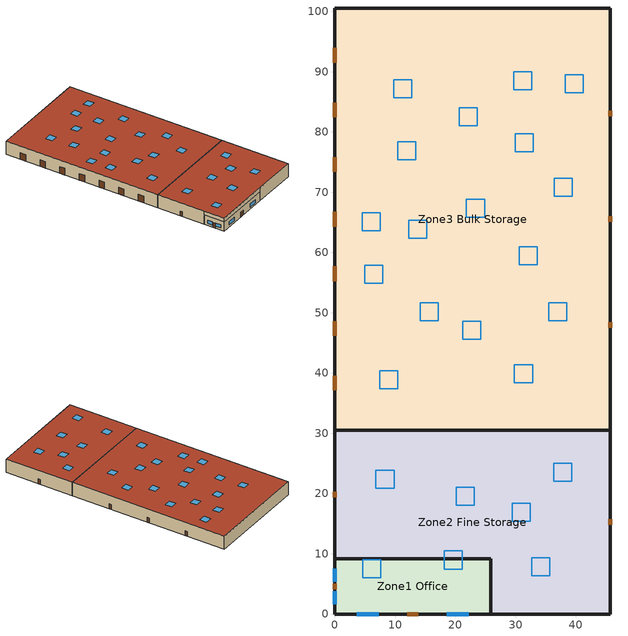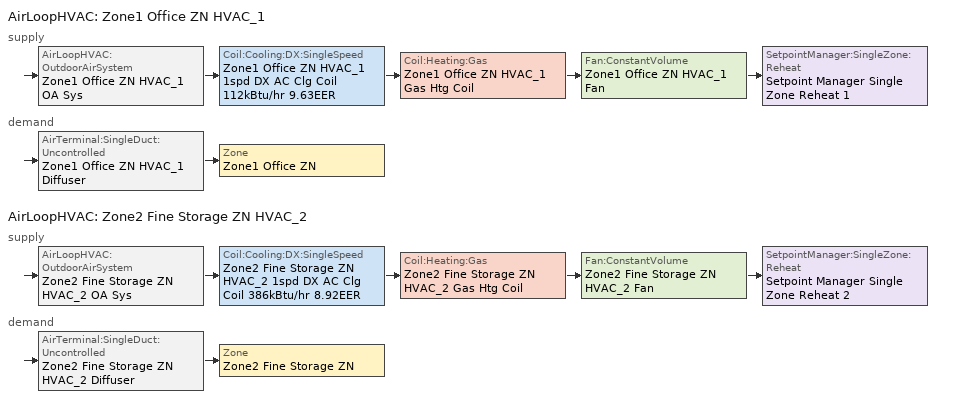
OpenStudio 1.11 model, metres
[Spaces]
Zone2 Fine Storage
 floor to Zone1 Office: 25.91,9.14 25.91,0 0,0 0,9.14 z4.27
 floor ground: 45.72,30.48 45.72,0 25.91,0 25.91,9.14 0,9.14 0,30.48 z0
 wall outside: 25.91,0 45.72,0 45.72,30.48 0,30.48 0,9.14 z0:6.1; 0,9.14 0,0 25.91,0 z4.27:6.1
 door: 0,20.27 0,19.35 / 45.72,14.78 45.72,15.7 z0:2.13
 roof outside: 45.72,0 45.72,30.48 0,30.48 0,0 z6.1
 skylight: 32.48,15.36 32.48,18.36 29.48,18.36 29.48,15.36 z6.1; 35.71,6.33 35.71,9.33 32.71,9.33 32.71,6.33 z6.1; 9.84,20.9 9.84,23.9 6.84,23.9 6.84,20.9 z6.1; 39.33,22.06 39.33,25.06 36.33,25.06 36.33,22.06 z6.1; 21.19,7.47 21.19,10.47 18.19,10.47 18.19,7.47 z6.1; 23.14,18.04 23.14,21.04 20.14,21.04 20.14,18.04 z6.1; 7.65,6.01 7.65,9.01 4.65,9.01 4.65,6.01 z6.1
Zone3 Bulk Storage
 floor ground: 45.72,100.58 45.72,30.48 0,30.48 0,100.58 z0
 wall outside: 45.72,30.48 45.72,100.58 0,100.58 0,30.48 z0:6.1
 door: 0,84.88 0,82.44 / 0,93.95 0,91.51 / 0,66.75 0,64.31 / 0,48.61 0,46.17 / 0,57.68 0,55.24 / 0,39.55 0,37.11 / 0,75.82 0,73.38 z0:3.05; 45.72,65.07 45.72,65.99 / 45.72,47.55 45.72,48.46 / 45.72,82.6 45.72,83.51 z0:2.13
 roof outside: 45.72,30.48 45.72,100.58 0,100.58 0,30.48 z6.1
 skylight: 32.72,86.99 32.72,89.99 29.72,89.99 29.72,86.99 z6.1; 10.44,37.41 10.44,40.41 7.44,40.41 7.44,37.41 z6.1; 23.68,81.02 23.68,84.02 20.68,84.02 20.68,81.02 z6.1; 12.8,85.67 12.8,88.67 9.8,88.67 9.8,85.67 z6.1; 7.94,54.89 7.94,57.89 4.94,57.89 4.94,54.89 z6.1; 24.25,45.63 24.25,48.63 21.25,48.63 21.25,45.63 z6.1; 17.16,48.64 17.16,51.64 14.16,51.64 14.16,48.64 z6.1; 32.82,38.38 32.82,41.38 29.82,41.38 29.82,38.38 z6.1; 7.55,63.6 7.55,66.6 4.55,66.6 4.55,63.6 z6.1; 38.53,48.67 38.53,51.67 35.53,51.67 35.53,48.67 z6.1; 33.6,57.93 33.6,60.93 30.6,60.93 30.6,57.93 z6.1; 24.85,65.88 24.85,68.88 21.85,68.88 21.85,65.88 z6.1; 39.41,69.36 39.41,72.36 36.41,72.36 36.41,69.36 z6.1; 32.96,76.69 32.96,79.69 29.96,79.69 29.96,76.69 z6.1; 41.23,86.53 41.23,89.53 38.23,89.53 38.23,86.53 z6.1; 15.26,62.32 15.26,65.32 12.26,65.32 12.26,62.32 z6.1; 13.46,75.4 13.46,78.4 10.46,78.4 10.46,75.4 z6.1
Zone1 Office
 floor ground: 25.91,9.14 25.91,0 0,0 0,9.14 z0
 wall outside: 0,9.14 0,0 25.91,0 25.91,9.14 0,9.14 z0:4.27
 window: 18.59,0 22.25,0 / 0,3.76 0,1.62 / 0,7.52 0,5.39 / 3.66,0 7.31,0 z0.91:2.44
 door: 0,5.03 0,4.11 / 12.04,0 13.87,0 z0:2.13
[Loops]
AirLoopHVAC 'Zone1 Office ZN HVAC_1'
 supply: AirLoopHVAC:OutdoorAirSystem 'Zone1 Office ZN HVAC_1 OA Sys' > Coil:Cooling:DX:SingleSpeed 'Zone1 Office ZN HVAC_1 1spd DX AC Clg Coil 112kBtu/hr 9.63EER' > Coil:Heating:Gas 'Zone1 Office ZN HVAC_1 Gas Htg Coil' > Fan:ConstantVolume 'Zone1 Office ZN HVAC_1 Fan' > SetpointManager:SingleZone:Reheat 'Setpoint Manager Single Zone Reheat 1'
 demand: AirTerminal:SingleDuct:Uncontrolled 'Zone1 Office ZN HVAC_1 Diffuser' > Zone 'Zone1 Office ZN'
AirLoopHVAC 'Zone2 Fine Storage ZN HVAC_2'
 supply: AirLoopHVAC:OutdoorAirSystem 'Zone2 Fine Storage ZN HVAC_2 OA Sys' > Coil:Cooling:DX:SingleSpeed 'Zone2 Fine Storage ZN HVAC_2 1spd DX AC Clg Coil 386kBtu/hr 8.92EER' > Coil:Heating:Gas 'Zone2 Fine Storage ZN HVAC_2 Gas Htg Coil' > Fan:ConstantVolume 'Zone2 Fine Storage ZN HVAC_2 Fan' > SetpointManager:SingleZone:Reheat 'Setpoint Manager Single Zone Reheat 2'
 demand: AirTerminal:SingleDuct:Uncontrolled 'Zone2 Fine Storage ZN HVAC_2 Diffuser' > Zone 'Zone2 Fine Storage ZN'
[Site]
San Francisco Intl Ap: Latitude {deg}=37.62; Longitude {deg}=-122.4; Time Zone {hr}=-8; Elevation {m}=2; Terrain=City
[Building]
DOE Ref Pre-1980-Warehouse-ASHRAE 169-2006-2A created: 2016-06-06 17:07:53 -0700: North Axis {deg}=0; Default Construction Set=DOE Ref Pre-1980 - Warehouse - ASHRAE 169-2006-2A; Standards Building Type=Warehouse
[ClimateZones]
Climate Zone Institution Name 1=ASHRAE; Climate Zone Document Name 1=ANSI/ASHRAE Standard 169; Climate Zone Document Year 1=2006; Climate Zone Value 1=2A; Climate Zone Institution Name 2=CEC; Climate Zone Document Name 2=California Climate Zone Descriptions; Climate Zone Document Year 2=1995
[Site:GroundTemperature:BuildingSurface]
10.61, 10.45, 11.54, 13.27, 16.58, 19.44, 22.24, 24.28, 21.77, 17.49, 14.43, 11.56
[Site:WaterMainsTemperature]
Calculation Method=Correlation; Annual Average Outdoor Air Temperature {C}=20.3167; Maximum Difference In Monthly Average Outdoor Air Temperatures {deltaC}=17.8
[SizingPeriod:DesignDay] Barometric Pressure {Pa}=101301; Sky Clearness=0; Rain Indicator=0; Snow Indicator=0; Day of Month=21; Daylight Saving Time Indicator=0; Dry-Bulb Temperature Range Modifier Type=DefaultMultipliers
Name | Maximum Dry-Bulb Temperature {C} | Daily Dry-Bulb Temperature Range {deltaC} | Humidity Indicating Conditions at Maximum Dry-Bulb | Wind Speed {m/s} | Wind Direction {deg} | Month | Day Type | Humidity Indicating Type | Solar Model Indicator | ASHRAE Taub | ASHRAE Taud
San Francisco Intl Ap Ann Clg .4% Condns WB=>MDB | 25.7 | 8.5 | 18.6 | 5.9 | 310 | 8 | SummerDesignDay | Wetbulb | ASHRAETau | 0.365 | 2.435
San Francisco Intl Ap Ann Htg 99.6% Condns DB | 3.8 | 0 | 3.8 | 2.2 | 150 | 1 | WinterDesignDay | Wetbulb | ASHRAEClearSky
San Francisco Intl Ap Ann Clg .4% Condns Enth=>MDB | 25.8 | 8.5 | 52400 | 5.9 | 310 | 8 | SummerDesignDay | Enthalpy | ASHRAETau | 0.365 | 2.435
San Francisco Intl Ap Ann Hum_n 99.6% Condns DP=>MCDB | 10.7 | 0 | -3.7 | 2.2 | 150 | 1 | WinterDesignDay | Dewpoint | ASHRAEClearSky
San Francisco Intl Ap Ann Clg .4% Condns DP=>MDB | 19.9 | 8.5 | 16.1 | 5.9 | 310 | 8 | SummerDesignDay | Dewpoint | ASHRAETau | 0.365 | 2.435
San Francisco Intl Ap Ann Clg .4% Condns DB=>MWB | 28.3 | 8.5 | 17.2 | 5.9 | 310 | 8 | SummerDesignDay | Wetbulb | ASHRAETau | 0.365 | 2.435
San Francisco Intl Ap Ann Htg Wind 99.6% Condns WS=>MCDB | 12.1 | 0 | 12.1 | 12.9 | 150 | 1 | WinterDesignDay | Wetbulb | ASHRAEClearSky
[Material:NoMass] Thermal Absorptance=0.9; Solar Absorptance=0.7
Name | Roughness | Thermal Resistance {m2-K/W} | Visible Absorptance
CP02 CARPET PAD | VeryRough | 0.21648 | 0.8
Typical Insulation R-3.05; Typical Insulation R-3.05 1; Typical Insulation R-3.05 2; Typical Insulation R-3.05 3 | Smooth | 0.536594 | 0.7
Typical Carpet Pad | Smooth | 0.21648 | 0.8
Typical Insulation R-8.88; Typical Insulation R-8.88 1; Typical Insulation R-8.88 2; Typical Insulation R-8.88 3 | Smooth | 1.56434 | 0.7
[Material]
Name | Roughness | Thickness {m} | Conductivity {W/m-K} | Density {kg/m3} | Specific Heat {J/kg-K} | Thermal Absorptance | Solar Absorptance | Visible Absorptance
100mm Normalweight concrete floor | MediumSmooth | 0.1016 | 2.31 | 2322 | 832
G01 13mm gypsum board | Smooth | 0.0127 | 0.16 | 800 | 1090 | 0.9 | 0.7 | 0.5
4 in. Normalweight Concrete Floor | MediumRough | 0.1016 | 2.31 | 2322 | 832 | 0.9 | 0.7 | 0.7
Metal Siding | Smooth | 0.0015 | 44.96 | 7688.86 | 410 | 0.9 | 0.7 | 0.7
1/2IN Gypsum | Smooth | 0.0127 | 0.16 | 784.9 | 830 | 0.9 | 0.4 | 0.4
Roof Membrane | VeryRough | 0.0095 | 0.16 | 1121.29 | 1460 | 0.9 | 0.77 | 0.7
Metal Roof Surface; F08 Metal surface | Smooth | 0.0008 | 45.28 | 7824 | 500 | 0.9 | 0.7 | 0.7
6 in. Normalweight Concrete Floor | MediumRough | 0.1524 | 2.31 | 2322 | 832 | 0.9 | 0.7 | 0.7
8 in. Concrete Block Basement Wall | MediumRough | 0.2032 | 1.326 | 1842 | 912 | 0.9 | 0.7 | 0.7
G05 25mm wood | MediumSmooth | 0.0254 | 0.15 | 608 | 1630 | 0.9 | 0.5 | 0.5
Std Wood 6inch | MediumSmooth | 0.15 | 0.12 | 540 | 1210 | 0.9 | 0.7 | 0.7
[Construction]
Typical Insulated Exterior Mass Floor: 4 in. Normalweight Concrete Floor, Typical Carpet Pad
Typical Insulated Metal Building Wall R-4.35: Metal Siding, Typical Insulation R-3.05, 1/2IN Gypsum
Typical IEAD Roof R-10.0: Roof Membrane, Typical Insulation R-8.88, Metal Roof Surface
Typical Interior Floor: 100mm Normalweight concrete floor, CP02 CARPET PAD
Typical Interior Wall: G01 13mm gypsum board, G01 13mm gypsum board
Typical Interior Ceiling: CP02 CARPET PAD, 100mm Normalweight concrete floor
ext-slab: 6 in. Normalweight Concrete Floor
Typical Insulated Basement Mass Wall: 8 in. Concrete Block Basement Wall
U 1.22 SHGC 0.54 Simple Glazing Window: U 1.22 SHGC 0.54 Simple Glazing
Typical Insulated Metal Door: F08 Metal surface, Typical Insulation R-3.05 1
Typical Overhead Door: Typical Insulation R-3.05 1
Typical Interior Window: Clear 3mm
Typical Interior Door; Typical Interior Partition: G05 25mm wood
Typical Insulated Metal Building Wall R-4.35 1: Metal Siding, Typical Insulation R-3.05 1, 1/2IN Gypsum
Typical IEAD Roof R-10.0 1: Roof Membrane, Typical Insulation R-8.88 1, Metal Roof Surface
Typical Insulated Metal Building Wall R-4.35 2: Metal Siding, Typical Insulation R-3.05 2, 1/2IN Gypsum
Typical IEAD Roof R-10.0 2: Roof Membrane, Typical Insulation R-8.88 2, Metal Roof Surface
Typical Insulated Metal Building Wall R-4.35 3: Metal Siding, Typical Insulation R-3.05 3, 1/2IN Gypsum
Typical IEAD Roof R-10.0 3: Roof Membrane, Typical Insulation R-8.88 3, Metal Roof Surface
InteriorFurnishings: Std Wood 6inch
U 1.1 SHGC 0.1 Skylight: U 1.1 SHGC 0.1
[DefaultConstructionSet] Interior Partition Construction=Typical Interior Partition
Name | Default Exterior Surface Constructions | Default Interior Surface Constructions | Default Ground Contact Surface Constructions | Default Exterior SubSurface Constructions | Default Interior SubSurface Constructions
DOE Ref Pre-1980 - Warehouse - ASHRAE 169-2006-2A | Default Surface Constructions 1 | Default Surface Constructions 2 | Default Surface Constructions 3 | Default Sub Surface Constructions 1 | Default Sub Surface Constructions 2
DOE Ref Pre-1980 - Warehouse - Office - ASHRAE 169-2006-2A | Default Surface Constructions 4 | Default Surface Constructions 5 | Default Surface Constructions 6 | Default Sub Surface Constructions 3 | Default Sub Surface Constructions 4
DOE Ref Pre-1980 - Warehouse - Bulk - ASHRAE 169-2006-2A | Default Surface Constructions 7 | Default Surface Constructions 8 | Default Surface Constructions 9 | Default Sub Surface Constructions 5 | Default Sub Surface Constructions 6
DOE Ref Pre-1980 - Warehouse - Fine - ASHRAE 169-2006-2A | Default Surface Constructions 10 | Default Surface Constructions 11 | Default Surface Constructions 12 | Default Sub Surface Constructions 7 | Default Sub Surface Constructions 8
[DefaultSurfaceConstructions]
Name | Floor Construction | Wall Construction | Roof Ceiling Construction
Default Surface Constructions 1 | Typical Insulated Exterior Mass Floor | Typical Insulated Metal Building Wall R-4.35 | Typical IEAD Roof R-10.0
Default Surface Constructions 2; Default Surface Constructions 5; Default Surface Constructions 8; Default Surface Constructions 11 | Typical Interior Floor | Typical Interior Wall | Typical Interior Ceiling
Default Surface Constructions 3; Default Surface Constructions 6; Default Surface Constructions 9; Default Surface Constructions 12 | ext-slab | Typical Insulated Basement Mass Wall
Default Surface Constructions 4 | Typical Insulated Exterior Mass Floor | Typical Insulated Metal Building Wall R-4.35 1 | Typical IEAD Roof R-10.0 1
Default Surface Constructions 7 | Typical Insulated Exterior Mass Floor | Typical Insulated Metal Building Wall R-4.35 2 | Typical IEAD Roof R-10.0 2
Default Surface Constructions 10 | Typical Insulated Exterior Mass Floor | Typical Insulated Metal Building Wall R-4.35 3 | Typical IEAD Roof R-10.0 3
[DefaultSubSurfaceConstructions]
Name | Fixed Window Construction | Operable Window Construction | Door Construction | Overhead Door Construction | Skylight Construction | Tubular Daylight Dome Construction | Tubular Daylight Diffuser Construction
Default Sub Surface Constructions 1 | U 1.22 SHGC 0.54 Simple Glazing Window | U 1.22 SHGC 0.54 Simple Glazing Window | Typical Insulated Metal Door | Typical Overhead Door | U 1.1 SHGC 0.1 Skylight | Typical Interior Window | Typical Interior Window
Default Sub Surface Constructions 2; Default Sub Surface Constructions 4; Default Sub Surface Constructions 6; Default Sub Surface Constructions 8 | Typical Interior Window | Typical Interior Window | Typical Interior Door
Default Sub Surface Constructions 3; Default Sub Surface Constructions 5; Default Sub Surface Constructions 7 | U 1.22 SHGC 0.54 Simple Glazing Window | U 1.22 SHGC 0.54 Simple Glazing Window | Typical Insulated Metal Door | Typical Overhead Door |  | Typical Interior Window | Typical Interior Window
[WindowMaterial:SimpleGlazingSystem]
Name | U-Factor {W/m2-K} | Solar Heat Gain Coefficient | Visible Transmittance
U 1.22 SHGC 0.54 Simple Glazing | 6.92748 | 0.54 | 0.38
U 1.1 SHGC 0.1 | 5.678 | 0.1
[WindowMaterial:Glazing]
Clear 3mm: Optical Data Type=SpectralAverage; Thickness {m}=0.003; Solar Transmittance at Normal Incidence=0.837; Front Side Solar Reflectance at Normal Incidence=0.075; Back Side Solar Reflectance at Normal Incidence=0.075; Visible Transmittance at Normal Incidence=0.898; Front Side Visible Reflectance at Normal Incidence=0.081; Back Side Visible Reflectance at Normal Incidence=0.081; Infrared Transmittance at Normal Incidence=0; Front Side Infrared Hemispherical Emissivity=0.84; Back Side Infrared Hemispherical Emissivity=0.84; Conductivity {W/m-K}=0.9; Dirt Correction Factor for Solar and Visible Transmittance=1; Solar Diffusing=No
[Space] Part of Total Floor Area=Yes
Name | Space Type | Thermal Zone
Zone2 Fine Storage | Warehouse Fine | Zone2 Fine Storage ZN
Zone1 Office | Warehouse Office | Zone1 Office ZN
Zone3 Bulk Storage | Warehouse Bulk | Zone3 Bulk Storage ZN
[SpaceType] Standards Building Type=Warehouse
Name | Default Construction Set | Default Schedule Set | Design Specification Outdoor Air Object | Standards Space Type
Warehouse Bulk | DOE Ref Pre-1980 - Warehouse - Bulk - ASHRAE 169-2006-2A | Warehouse Bulk Schedule Set | Warehouse Bulk Ventilation | Bulk
Warehouse Fine | DOE Ref Pre-1980 - Warehouse - Fine - ASHRAE 169-2006-2A | Warehouse Fine Schedule Set | Warehouse Fine Ventilation | Fine
Warehouse Office | DOE Ref Pre-1980 - Warehouse - Office - ASHRAE 169-2006-2A | Warehouse Office Schedule Set | Warehouse Office Ventilation | Office
[Lights:Definition]
Warehouse All: Design Level Calculation Method=Watts/Area; Watts per Space Floor Area {W/m2}=8.61; Fraction Radiant=0.5; Fraction Visible=0.2
[Lights] Lights Definition=Warehouse All
Name | Space or SpaceType
Warehouse All | Warehouse Bulk
Warehouse All Fine | Warehouse Fine
Warehouse All Office | Warehouse Office
[ElectricEquipment:Definition] Design Level Calculation Method=Watts/Area; Fraction Radiant=0.5
Name | Watts per Space Floor Area {W/m2}
Warehouse Bulk Elec Equip Definition | 2.56
Warehouse Office Elec Equip Definition | 8.07
[ElectricEquipment]
Name | Electric Equipment Definition | Space or SpaceType
Warehouse Bulk Elec Equip | Warehouse Bulk Elec Equip Definition | Warehouse Bulk
Warehouse Office Elec Equip | Warehouse Office Elec Equip Definition | Warehouse Office
[DesignSpecification:OutdoorAir] Outdoor Air Method=Sum
Name | Outdoor Air Flow per Floor Area {m3/s-m2} | Outdoor Air Flow per Person {m3/s-person}
Warehouse Bulk Ventilation; Warehouse Fine Ventilation | 0.000254
Warehouse Office Ventilation |  | 0.00943895
[SpaceInfiltration:DesignFlowRate] Design Flow Rate Calculation Method=Flow/ExteriorArea; Flow per Exterior Surface Area {m3/s-m2}=0.00113386
Name | Space or SpaceType
Warehouse Bulk Infiltration | Warehouse Bulk
Warehouse Fine Infiltration | Warehouse Fine
Warehouse Office Infiltration | Warehouse Office
[DefaultScheduleSet] Number of People Schedule=Warehouse Bldg Occ; People Activity Level Schedule=Warehouse Activity; Lighting Schedule=Warehouse Bldg Light; Electric Equipment Schedule=Warehouse Bldg Equip; Infiltration Schedule=Always On
Warehouse Bulk Schedule Set; Warehouse Fine Schedule Set; Warehouse Office Schedule Set
[ThermostatSetpoint:DualSetpoint]
Name | Heating Setpoint Temperature Schedule | Cooling Setpoint Temperature Schedule
Warehouse Fine Thermostat 1 | Warehouse HtgSetp FineStorage | Warehouse ClgSetp FineStorage
Warehouse Bulk Thermostat 1 | Warehouse HtgSetp BulkStorage | Warehouse ClgSetp BulkStorage
Warehouse Office Thermostat 1 | Warehouse HtgSetp | Warehouse Cooling Setpoint
[People:Definition]
Warehouse Office People Definition: Number of People Calculation Method=People/Area; People per Space Floor Area {person/m2}=0.0210973; Fraction Radiant=0.3
[People]
Warehouse Office People: People Definition=Warehouse Office People Definition; Space or SpaceType=Warehouse Office; Work Efficiency Schedule=Work Efficiency Schedule; Clothing Insulation Schedule=Clothing Schedule; Air Velocity Schedule=Air Velocity Schedule
[InternalMass:Definition]
Internal Mass Definition 1: Construction=InteriorFurnishings; Design Level Calculation Method=SurfaceArea/Area; Surface Area per Space Floor Area=2
[InternalMass] Internal Mass Definition=Internal Mass Definition 1
Name | Space or SpaceType
Zone1 Office Mass | Zone1 Office
Zone2 Fine Storage Mass | Zone2 Fine Storage
Zone3 Bulk Storage Mass; Zone3 Bulk Storage Mass 1 | Zone3 Bulk Storage
[ThermalZone] Use Ideal Air Loads=No
Name | Thermostat
Zone2 Fine Storage ZN | Warehouse Fine Thermostat 1
Zone3 Bulk Storage ZN | Warehouse Bulk Thermostat 1
Zone1 Office ZN | Warehouse Office Thermostat 1
[Sizing:Zone] Zone Cooling Design Supply Air Temperature Input Method=SupplyAirTemperature; Zone Cooling Design Supply Air Temperature Difference {deltaC}=11.11; Zone Heating Design Supply Air Temperature Input Method=SupplyAirTemperature; Zone Heating Design Supply Air Temperature Difference {deltaC}=11.11; Zone Heating Design Supply Air Humidity Ratio {kg-H2O/kg-air}=0.008; Cooling Design Air Flow Method=DesignDay; Heating Design Air Flow Method=DesignDay; Account for Dedicated Outdoor Air System=No; Dedicated Outdoor Air System Control Strategy=NeutralSupplyAir; Dedicated Outdoor Air Low Setpoint Temperature for Design {C}=autosize; Dedicated Outdoor Air High Setpoint Temperature for Design {C}=autosize
Name | Zone Cooling Design Supply Air Temperature {C} | Zone Heating Design Supply Air Temperature {C} | Zone Cooling Design Supply Air Humidity Ratio {kg-H2O/kg-air}
Zone2 Fine Storage ZN; Zone1 Office ZN | 12.8 | 40 | 0.0085
Zone3 Bulk Storage ZN | 14 | 50 | 0.008
[Zone equipment]
Zone2 Fine Storage ZN: Zone2 Fine Storage ZN HVAC_2 Diffuser
Zone3 Bulk Storage ZN: Zone3 Bulk Storage ZN UnitHeater, Zone3 Bulk Storage ZN Ventilation
Zone1 Office ZN: Zone1 Office ZN HVAC_1 Diffuser
[AirLoopHVAC] Availability Schedule=Warehouse FanSched; Design Supply Air Flow Rate {m3/s}=AutoSize
Name | Availability Manager
Zone1 Office ZN HVAC_1 | Availability Manager Night Cycle 1
Zone2 Fine Storage ZN HVAC_2 | Availability Manager Night Cycle 2
[Sizing:System] Type of Load to Size On=Sensible; Design Outdoor Air Flow Rate {m3/s}=Autosize; Minimum System Air Flow Ratio=1; Preheat Design Temperature {C}=7; Preheat Design Humidity Ratio {kg-H2O/kg-Air}=0.008; Precool Design Temperature {C}=12.8; Precool Design Humidity Ratio {kg-H2O/kg-Air}=0.008; Central Cooling Design Supply Air Temperature {C}=12.8; Central Heating Design Supply Air Temperature {C}=40; Sizing Option=Coincident; 100% Outdoor Air in Cooling=No; 100% Outdoor Air in Heating=No; Central Cooling Design Supply Air Humidity Ratio {kg-H2O/kg-Air}=0.0085; Central Heating Design Supply Air Humidity Ratio {kg-H2O/kg-Air}=0.008; Cooling Design Air Flow Method=DesignDay; Cooling Design Air Flow Rate {m3/s}=0; Heating Design Air Flow Method=DesignDay; Heating Design Air Flow Rate {m3/s}=0; System Outdoor Air Method=ZoneSum; Zone Maximum Outdoor Air Fraction=1; Cooling Supply Air Flow Rate Per Floor Area {m3/s-m2}=0.00996765; Cooling Fraction of Autosized Cooling Supply Air Flow Rate=1; Cooling Supply Air Flow Rate Per Unit Cooling Capacity {m3/s-W}=3.94755e-05; Heating Supply Air Flow Rate Per Floor Area {m3/s-m2}=0.00996765; Heating Fraction of Autosized Heating Supply Air Flow Rate=1; Heating Fraction of Autosized Cooling Supply Air Flow Rate=1; Heating Supply Air Flow Rate Per Unit Heating Capacity {m3/s-W}=3.15882e-05; Cooling Design Capacity Method=CoolingDesignCapacity; Cooling Design Capacity {W}=autosize; Cooling Design Capacity Per Floor Area {W/m2}=234.7; Fraction of Autosized Cooling Design Capacity=1; Heating Design Capacity Method=HeatingDesignCapacity; Heating Design Capacity {W}=autosize; Heating Design Capacity Per Floor Area {W/m2}=157; Fraction of Autosized Heating Design Capacity=1; Central Cooling Capacity Control Method=OnOff
Zone1 Office ZN HVAC_1; Zone2 Fine Storage ZN HVAC_2
[SetpointManager:SingleZone:Reheat] Minimum Supply Air Temperature {C}=10; Maximum Supply Air Temperature {C}=50
Name | Control Zone
Setpoint Manager Single Zone Reheat 1 | Zone1 Office ZN
Setpoint Manager Single Zone Reheat 2 | Zone2 Fine Storage ZN
[Fan:ConstantVolume] Maximum Flow Rate {m3/s}=AutoSize
Name | Availability Schedule | Fan Efficiency | Pressure Rise {Pa} | Motor Efficiency
Zone1 Office ZN HVAC_1 Fan | Warehouse FanSched | 0.54 | 622.722 | 0.9
Zone2 Fine Storage ZN HVAC_2 Fan | Warehouse FanSched | 0.54 | 1110.94 | 0.9
Zone3 Bulk Storage ZN UnitHeater Fan | Always On | 0.53625 | 0.2 | 0.825
[Coil:Heating:Gas] Nominal Capacity {W}=AutoSize; Parasitic Electric Load {W}=0; Parasitic Gas Load {W}=0
Name | Availability Schedule | Gas Burner Efficiency
Zone1 Office ZN HVAC_1 Gas Htg Coil; Zone2 Fine Storage ZN HVAC_2 Gas Htg Coil | Always On Discrete | 0.78
Zone3 Bulk Storage ZN UnitHeater Gas Htg Coil | Always On | 0.8
[Coil:Cooling:DX:SingleSpeed] Availability Schedule=Always On Discrete; Rated Total Cooling Capacity {W}=autosize; Rated Sensible Heat Ratio=autosize; Rated Air Flow Rate {m3/s}=autosize; Rated Evaporator Fan Power Per Volume Flow Rate {W/(m3/s)}=773.3; Condenser Type=AirCooled; Evaporative Condenser Effectiveness=0; Evaporative Condenser Air Flow Rate {m3/s}=Autosize; Evaporative Condenser Pump Rated Power Consumption {W}=Autosize; Crankcase Heater Capacity {W}=0; Maximum Outdoor Dry-Bulb Temperature for Crankcase Heater Operation {C}=0; Basin Heater Capacity {W/K}=0; Basin Heater Setpoint Temperature {C}=10
Name | Rated COP {W/W} | Total Cooling Capacity Function of Temperature Curve | Total Cooling Capacity Function of Flow Fraction Curve | Energy Input Ratio Function of Temperature Curve | Energy Input Ratio Function of Flow Fraction Curve | Part Load Fraction Correlation Curve
Zone1 Office ZN HVAC_1 1spd DX AC Clg Coil 112kBtu/hr 9.63EER | 3.34269 | DOE Ref DX Clg Coil Cool-Cap-fT | DOE Ref DX Clg Coil Cool-CAP-fFlow | DOE Ref DX Clg Coil Cool-EIR-fT | DOE Ref DX Clg Coil Cool-EIR-fFlow | DOE Ref DX Clg Coil Cool-PLF-fPLR
Zone2 Fine Storage ZN HVAC_2 1spd DX AC Clg Coil 386kBtu/hr 8.92EER | 3.10629 | DOE Ref DX Clg Coil Cool-Cap-fT 1 | DOE Ref DX Clg Coil Cool-CAP-fFlow 1 | DOE Ref DX Clg Coil Cool-EIR-fT 1 | DOE Ref DX Clg Coil Cool-EIR-fFlow 1 | DOE Ref DX Clg Coil Cool-PLF-fPLR 1
[Controller:OutdoorAir] Minimum Outdoor Air Flow Rate {m3/s}=Autosize; Maximum Outdoor Air Flow Rate {m3/s}=Autosize; Economizer Control Type=NoEconomizer; Economizer Control Action Type=ModulateFlow; Economizer Maximum Limit Dry-Bulb Temperature {C}=28; Economizer Maximum Limit Enthalpy {J/kg}=64000; Economizer Minimum Limit Dry-Bulb Temperature {C}=-100; Lockout Type=LockoutWithCompressor; Minimum Limit Type=FixedMinimum; Minimum Outdoor Air Schedule=Always On Discrete; High Humidity Control=No; Heat Recovery Bypass Control Type=BypassWhenOAFlowGreaterThanMinimum
Name | Controller Mechanical Ventilation
Zone1 Office ZN HVAC_1 OA Sys Controller | Controller Mechanical Ventilation 1
Zone2 Fine Storage ZN HVAC_2 OA Sys Controller | Controller Mechanical Ventilation 2
[Controller:MechanicalVentilation] Availability Schedule=Always On Discrete; System Outdoor Air Method=ZoneSum
Controller Mechanical Ventilation 1; Controller Mechanical Ventilation 2
[AirLoopHVAC:OutdoorAirSystem]
Name | Controller
Zone1 Office ZN HVAC_1 OA Sys | Zone1 Office ZN HVAC_1 OA Sys Controller
Zone2 Fine Storage ZN HVAC_2 OA Sys | Zone2 Fine Storage ZN HVAC_2 OA Sys Controller
[AvailabilityManager:NightCycle] Control Type=CycleOnAny; Thermostat Tolerance {deltaC}=1; Cycling Run Time {s}=3600
Availability Manager Night Cycle 1; Availability Manager Night Cycle 2
[AirTerminal:SingleDuct:Uncontrolled] Availability Schedule=Always On Discrete; Maximum Air Flow Rate {m3/s}=AutoSize
Zone1 Office ZN HVAC_1 Diffuser; Zone2 Fine Storage ZN HVAC_2 Diffuser
[ZoneHVAC:UnitHeater]
Zone3 Bulk Storage ZN UnitHeater: Availability Schedule=Always On; Supply Air Fan=Zone3 Bulk Storage ZN UnitHeater Fan; Maximum Supply Air Flow Rate {m3/s}=autosize; Fan Control Type=OnOff; Heating Coil=Zone3 Bulk Storage ZN UnitHeater Gas Htg Coil; Minimum Hot Water Flow Rate {m3/s}=0; Heating Convergence Tolerance=0.001
[ZoneVentilation:DesignFlowRate]
Zone3 Bulk Storage ZN Ventilation: Schedule=Warehouse MinOA_Sched; Design Flow Rate Calculation Method=Flow/Area; Design Flow Rate {m3/s}=0; Flow Rate per Zone Floor Area {m3/s-m2}=0.00025; Flow Rate per Person {m3/s-person}=0; Air Changes per Hour {1/hr}=0; Ventilation Type=Intake; Fan Pressure Rise {Pa}=49.8; Fan Total Efficiency=0.53625; Constant Term Coefficient=1; Temperature Term Coefficient=0; Velocity Term Coefficient=0; Velocity Squared Term Coefficient=0; Minimum Indoor Temperature {C}=7.5; Maximum Indoor Temperature {C}=35; Delta Temperature {deltaC}=-27.5; Minimum Outdoor Temperature {C}=-30; Maximum Outdoor Temperature {C}=50; Maximum Wind Speed {m/s}=6
[Exterior:Lights:Definition]
NonDimming Exterior Lights Def: Design Level {W}=10958
[Exterior:Lights]
NonDimming Exterior Lights Def: Exterior Lights Definition=NonDimming Exterior Lights Def; Schedule=Warehouse Exterior_Lgt_ALWAYS_ON; Control Option=AstronomicalClock
[Schedule:Ruleset]
Name | Default Day Schedule | Summer Design Day Schedule | Winter Design Day Schedule
Warehouse Bldg Occ | Warehouse Bldg Occ Default | Warehouse Bldg Occ Summer Design Day | Warehouse Bldg Occ Winter Design Day
Warehouse Activity | Warehouse Activity Default | Warehouse Activity Summer Design Day | Warehouse Activity Winter Design Day
Warehouse Bldg Light | Warehouse Bldg Light Default | Warehouse Bldg Light Summer Design Day | Warehouse Bldg Light Winter Design Day
Warehouse Bldg Equip | Warehouse Bldg Equip Default | Warehouse Bldg Equip Summer Design Day | Warehouse Bldg Equip Winter Design Day
Always On | Always On Default
Warehouse HtgSetp BulkStorage | Warehouse HtgSetp BulkStorage Default | Warehouse HtgSetp BulkStorage Summer Design Day | Warehouse HtgSetp BulkStorage Winter Design Day
Warehouse ClgSetp BulkStorage | Warehouse ClgSetp BulkStorage Default | Warehouse ClgSetp BulkStorage Summer Design Day | Warehouse ClgSetp BulkStorage Winter Design Day
Warehouse HtgSetp FineStorage | Warehouse HtgSetp FineStorage Default | Warehouse HtgSetp FineStorage Summer Design Day | Warehouse HtgSetp FineStorage Winter Design Day
Warehouse ClgSetp FineStorage | Warehouse ClgSetp FineStorage Default | Warehouse ClgSetp FineStorage Summer Design Day | Warehouse ClgSetp FineStorage Winter Design Day
Clothing Schedule | Clothing Schedule Default Winter Clothes
Air Velocity Schedule | Air Velocity Schedule Default
Work Efficiency Schedule | Work Efficiency Schedule Default
Warehouse HtgSetp | Warehouse HtgSetp Default | Warehouse HtgSetp Summer Design Day | Warehouse HtgSetp Winter Design Day
Warehouse Cooling Setpoint | Warehouse Cooling Setpoint Default | Warehouse Cooling Setpoint Summer Design Day
Warehouse FanSched | Warehouse FanSched Default | Warehouse FanSched Summer Design Day | Warehouse FanSched Winter Design Day
Warehouse MinOA_Sched | Warehouse MinOA_Sched Default | Warehouse MinOA_Sched Summer Design Day | Warehouse MinOA_Sched Winter Design Day
Warehouse Exterior_Lgt_ALWAYS_ON | Warehouse Exterior_Lgt_ALWAYS_ON Default | Warehouse Exterior_Lgt_ALWAYS_ON Summer Design Day | Warehouse Exterior_Lgt_ALWAYS_ON Winter Design Day
[Schedule:Day]
Warehouse Bldg Occ Default: 7, 0, 0, 8, 0, 0.15, 9, 0, 0.7, 12, 0, 0.9, 13, 0, 0.5, 16, 0, 0.85, 17, 0, 0.2, 24, 0, 0
Warehouse Bldg Occ Sat Day: 8, 0, 0, 12, 0, 0.2, 16, 0, 0.1, 24, 0, 0
Warehouse Bldg Occ Summer Design Day; Warehouse Bldg Light Summer Design Day; Always On Default; Clothing Schedule Default Winter Clothes; Warehouse FanSched Winter Design Day; Warehouse FanSched Summer Design Day; Warehouse Exterior_Lgt_ALWAYS_ON Default; Warehouse Exterior_Lgt_ALWAYS_ON Winter Design Day; Warehouse Exterior_Lgt_ALWAYS_ON Summer Design Day: 24, 0, 1
Warehouse Bldg Occ Winter Design Day; Warehouse Bldg Occ WntrDsn|Sun Day; Warehouse Bldg Light Winter Design Day; Warehouse Bldg Equip Sat Day; Warehouse Bldg Equip Sun Day; Work Efficiency Schedule Default; Warehouse FanSched Default; Warehouse MinOA_Sched Default: 24, 0, 0
Warehouse Activity Default; Warehouse Activity Winter Design Day; Warehouse Activity Summer Design Day: 24, 0, 120
Warehouse Bldg Light Default: 7, 0, 0.1, 8, 0, 0.4, 9, 0, 0.7, 12, 0, 0.9, 13, 0, 0.8, 17, 0, 0.9, 18, 0, 0.3, 24, 0, 0.1
Warehouse Bldg Light Sat Day: 9, 0, 0.1, 12, 0, 0.24, 24, 0, 0.1
Warehouse Bldg Light Sun Day: 24, 0, 0.1
Warehouse Bldg Equip Default; Warehouse Bldg Equip Summer Design Day; Warehouse Bldg Equip Winter Design Day: 8, 0, 0.25, 12, 0, 1, 13, 0, 0.25, 17, 0, 1, 24, 0, 0.25
Warehouse HtgSetp BulkStorage Default; Warehouse HtgSetp BulkStorage Winter Design Day; Warehouse HtgSetp BulkStorage Summer Design Day: 24, 0, 7.2
Warehouse ClgSetp BulkStorage Default; Warehouse ClgSetp BulkStorage Winter Design Day; Warehouse ClgSetp BulkStorage Summer Design Day: 24, 0, 50
Warehouse HtgSetp FineStorage Default; Warehouse HtgSetp FineStorage Winter Design Day; Warehouse HtgSetp FineStorage Summer Design Day: 24, 0, 15.56
Warehouse ClgSetp FineStorage Default; Warehouse ClgSetp FineStorage Winter Design Day; Warehouse ClgSetp FineStorage Summer Design Day: 24, 0, 26.7
Clothing Schedule Summer Clothes: 24, 0, 0.5
Air Velocity Schedule Default: 24, 0, 0.2
Warehouse HtgSetp Default; Warehouse HtgSetp Sat Day: 6, 0, 15.6, 18, 0, 21.1, 24, 0, 15.6
Warehouse HtgSetp Sun Day: 24, 0, 15.6
Warehouse HtgSetp Winter Design Day; Warehouse HtgSetp Summer Design Day: 6, 0, 15.6, 7, 0, 17.8, 8, 0, 20, 18, 0, 21, 24, 0, 15.6
Warehouse Cooling Setpoint Default: 24, 0, 30
Warehouse Cooling Setpoint Sat Day: 8, 0, 30, 16, 0, 24, 24, 0, 30
Warehouse Cooling Setpoint Summer Design Day; Warehouse Cooling Setpoint Wkdy|SmrDsn Day: 6, 0, 30, 17, 0, 24, 24, 0, 30
Warehouse FanSched Sat|Wkdy Day: 7, 0, 0, 18, 0, 1, 24, 0, 0
Warehouse MinOA_Sched Winter Design Day; Warehouse MinOA_Sched Sat|WntrDsn Day: 7, 0, 0, 16, 0, 1, 24, 0, 0
Warehouse MinOA_Sched Summer Design Day; Warehouse MinOA_Sched Wkdy|SmrDsn Day: 6, 0, 0, 17, 0, 1, 24, 0, 0
[Schedule:Rule] Date Specification Type=DateRange; Start Day=1
Name | Schedule Ruleset | Rule Order | Day Schedule | Apply Saturday | Start Month | End Month | End Day | Apply Sunday | Apply Monday | Apply Tuesday | Apply Wednesday | Apply Thursday | Apply Friday
Schedule Rule 1 | Warehouse Bldg Occ | 1 | Warehouse Bldg Occ Sat Day | Yes | 1 | 12 | 31
Schedule Rule 2 | Warehouse Bldg Occ | 0 | Warehouse Bldg Occ WntrDsn|Sun Day |  | 1 | 12 | 31 | Yes
Schedule Rule 3 | Warehouse Bldg Light | 1 | Warehouse Bldg Light Sat Day | Yes | 1 | 12 | 31
Schedule Rule 4 | Warehouse Bldg Light | 0 | Warehouse Bldg Light Sun Day |  | 1 | 12 | 31 | Yes
Schedule Rule 5 | Warehouse Bldg Equip | 1 | Warehouse Bldg Equip Sat Day | Yes | 1 | 12 | 31
Schedule Rule 6 | Warehouse Bldg Equip | 0 | Warehouse Bldg Equip Sun Day |  | 1 | 12 | 31 | Yes
Schedule Rule 7 | Clothing Schedule | 0 | Clothing Schedule Summer Clothes |  | 5 | 9 | 30
Schedule Rule 8 | Warehouse HtgSetp | 1 | Warehouse HtgSetp Sat Day | Yes | 1 | 12 | 31
Schedule Rule 9 | Warehouse HtgSetp | 0 | Warehouse HtgSetp Sun Day |  | 1 | 12 | 31 | Yes
Schedule Rule 10 | Warehouse Cooling Setpoint | 1 | Warehouse Cooling Setpoint Sat Day | Yes | 1 | 12 | 31
Schedule Rule 11 | Warehouse Cooling Setpoint | 0 | Warehouse Cooling Setpoint Wkdy|SmrDsn Day |  | 1 | 12 | 31 |  | Yes | Yes | Yes | Yes | Yes
Schedule Rule 12 | Warehouse FanSched | 0 | Warehouse FanSched Sat|Wkdy Day | Yes | 1 | 12 | 31 |  | Yes | Yes | Yes | Yes | Yes
Schedule Rule 14 | Warehouse MinOA_Sched | 1 | Warehouse MinOA_Sched Sat|WntrDsn Day | Yes | 1 | 12 | 31
Schedule Rule 15 | Warehouse MinOA_Sched | 0 | Warehouse MinOA_Sched Wkdy|SmrDsn Day |  | 1 | 12 | 31 |  | Yes | Yes | Yes | Yes | Yes
[Schedule:Constant]
Always On Discrete: Value=1
[Curve:Biquadratic] Minimum Value of x=-100; Maximum Value of x=100; Minimum Value of y=-100; Maximum Value of y=100
Name | Coefficient1 Constant | Coefficient2 x | Coefficient3 x**2 | Coefficient4 y | Coefficient5 y**2 | Coefficient6 x*y
DOE Ref DX Clg Coil Cool-Cap-fT; DOE Ref DX Clg Coil Cool-Cap-fT 1 | 0.971212 | -0.0152755 | 0.00144345 | -0.00039321 | -6.8364e-06 | -0.000290596
DOE Ref DX Clg Coil Cool-EIR-fT; DOE Ref DX Clg Coil Cool-EIR-fT 1 | 0.286871 | 0.0239022 | -0.000810648 | 0.0134585 | 0.000338936 | -0.000487004
[Curve:Quadratic] Coefficient1 Constant=0.909496; Coefficient2 x=0.0986477; Coefficient3 x**2=-0.00819488; Minimum Value of x=0; Maximum Value of x=1
DOE Ref DX Clg Coil Cool-PLF-fPLR; DOE Ref DX Clg Coil Cool-PLF-fPLR 1
[Curve:Cubic] Coefficient1 Constant=1; Coefficient2 x=0; Coefficient3 x**2=0; Coefficient4 x**3=0; Minimum Value of x=-100; Maximum Value of x=100
DOE Ref DX Clg Coil Cool-CAP-fFlow; DOE Ref DX Clg Coil Cool-EIR-fFlow; DOE Ref DX Clg Coil Cool-CAP-fFlow 1; DOE Ref DX Clg Coil Cool-EIR-fFlow 1
